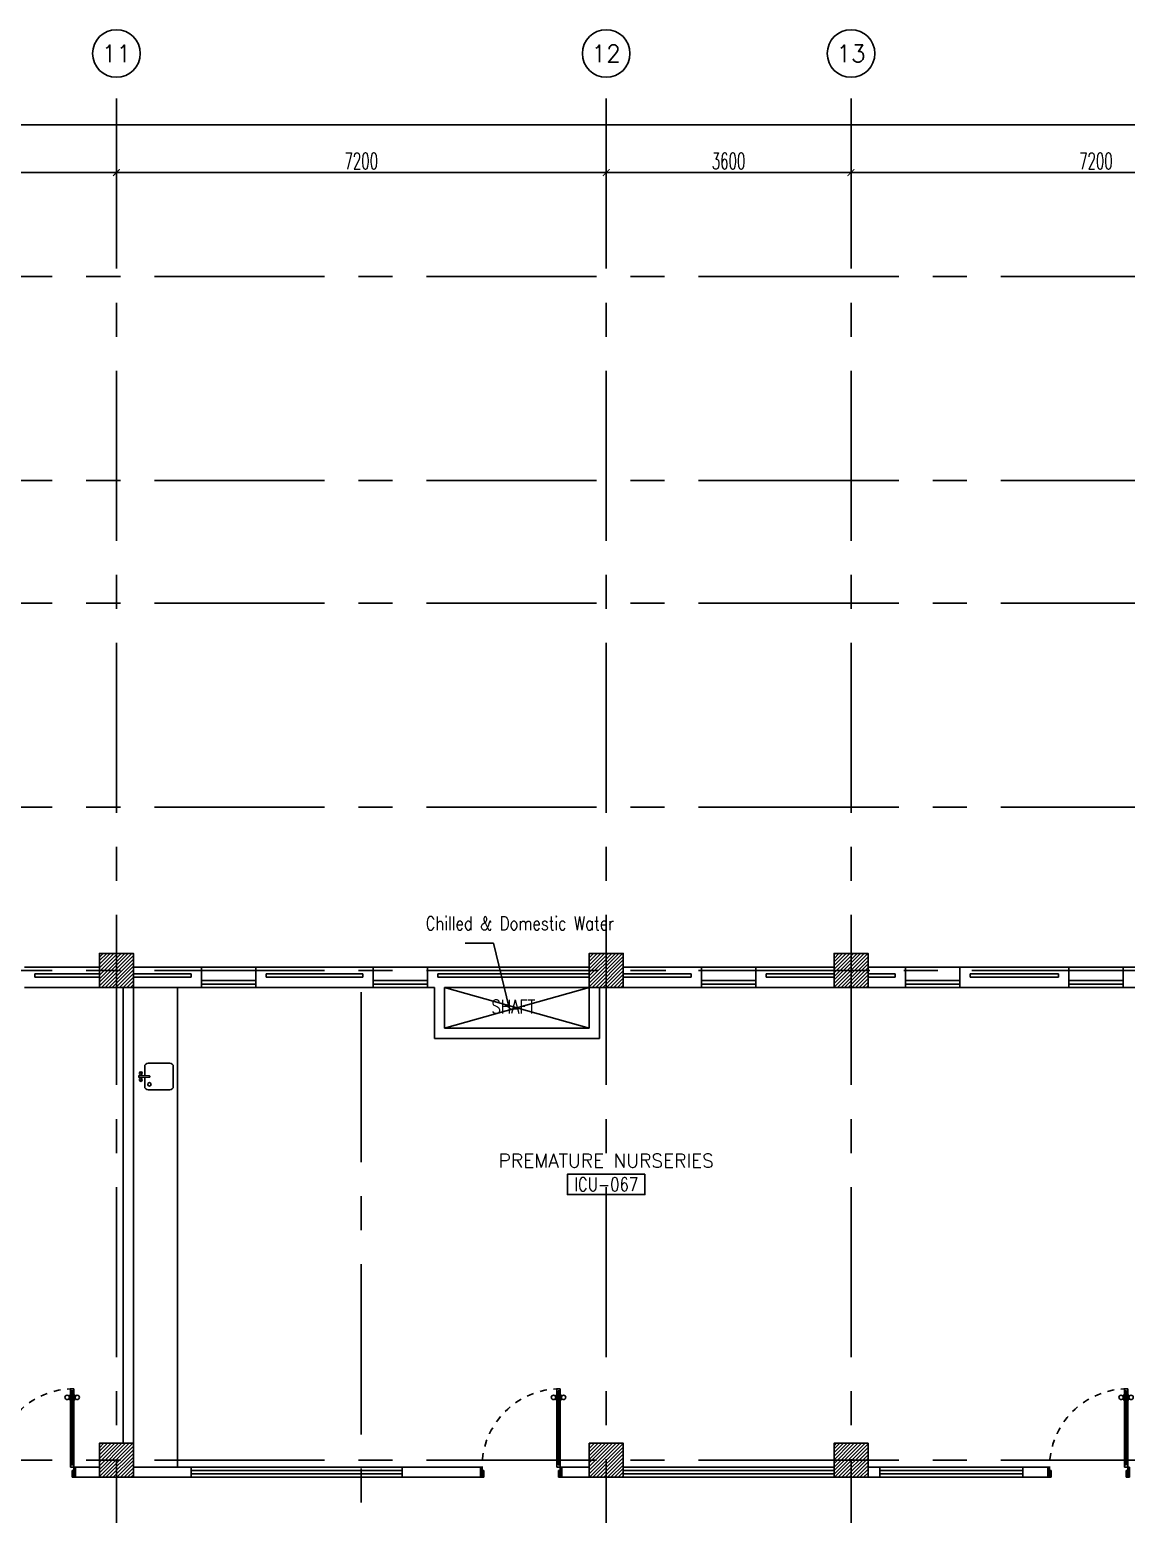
# Model space of a CAD drawing. Extents: x -0.4 to 93.5, y -1.1 to 78.4.
# Drawn here: x 14.52 to 30.64, y 56.57 to 78.4 of the extents above; entities that cross this region are included whole.
import ezdxf
from ezdxf.enums import TextEntityAlignment as Align

# ---------------------------------------------------------------- set-up
doc = ezdxf.new("R2010")
doc.units = 0
doc.header["$MEASUREMENT"] = 0
doc.header["$PDMODE"] = 34
doc.linetypes.add('CENTERX2', pattern=[4, 2.5, -0.5, 0.5, -0.5])
doc.linetypes.add('HIDDEN', pattern=[0.375, 0.25, -0.125])
doc.layers.get('0').update_dxf_attribs({"color": 11, "linetype": 'CONTINUOUS'})
doc.layers.get('DEFPOINTS').update_dxf_attribs({"color": 11, "linetype": 'CONTINUOUS'})
for name, color, linetype in [('AX-CR', 11, 'CONTINUOUS'), ('AX-DIM', 11, 'CONTINUOUS'), ('AX-TXT', 11, 'CONTINUOUS'), ('AXES', 11, 'CENTERX2'), ('COL', 11, 'CONTINUOUS'), ('DOOR', 11, 'CONTINUOUS'), ('HAT', 11, 'CONTINUOUS'), ('INSUL', 11, 'CONTINUOUS'), ('NON-MEDICAL', 11, 'CONTINUOUS'), ('RM-BOX', 11, 'CONTINUOUS'), ('RM-NAME', 11, 'CONTINUOUS'), ('RM-NO', 11, 'CONTINUOUS'), ('SHAFT', 11, 'CONTINUOUS'), ('SHAFTS', 11, 'CONTINUOUS'), ('TEXT', 11, 'CONTINUOUS'), ('WALL', 11, 'CONTINUOUS'), ('WIN', 11, 'CONTINUOUS')]:
    doc.layers.add(name, color=color, linetype=linetype)
doc.styles.add('ROMANS', font='ROMANS.shx', dxfattribs={"width": 0.6})
doc.dimstyles.new('STANDARD in', dxfattribs={"dimtxt": 0.24, "dimasz": 0.1, "dimexe": 0.07, "dimexo": 0.05, "dimgap": 0.05, "dimtad": 1, "dimdec": 0, "dimlfac": 1000, "dimzin": 0, "dimdsep": 46, "dimtxsty": 'ROMANS', "dimblk": 'ARCHTICK', "dimcen": 0.05, "dimdle": 0.05, "dimclrd": 7, "dimclre": 7, "dimclrt": 2, "dimadec": 0, "dimazin": 0, "dimtfac": 1, "dimtdec": 0, "dimtmove": 2, "dimatfit": 3, "dimldrblk": 'ARCHTICK', "dimfxl": 0, "dimtolj": 1, "dimtzin": 0, "dimarcsym": 0})

# ---------------------------------------------------------------- blocks, each defined once
blk = doc.blocks.new('*X15')
at = {"color": 0}
for p, q in [((84179, 169934), (84635, 170390)), ((84179, 169987), (84582, 170390)), ((84179, 170040), (84529, 170390)), ((84179, 170093), (84476, 170390)), ((84179, 170146), (84423, 170390)), ((84179, 170199), (84370, 170390)), ((84179, 170252), (84317, 170390)), ((84179, 170305), (84264, 170390)), ((84179, 170358), (84211, 170390)), ((84188, 169890), (84679, 170381)), ((84241, 169890), (84679, 170328)), ((84294, 169890), (84679, 170274)), ((84347, 169890), (84679, 170221)), ((84401, 169890), (84679, 170168)), ((84454, 169890), (84679, 170115)), ((84507, 169890), (84679, 170062)), ((84560, 169890), (84679, 170009)), ((84613, 169890), (84679, 169956)), ((84666, 169890), (84679, 169903))]:
    blk.add_line(p, q, dxfattribs=at)
blk = doc.blocks.new('*X14')
at = {"color": 0}
for p, q in [((80579, 169940), (81029, 170390)), ((80579, 169993), (80976, 170390)), ((80579, 170046), (80923, 170390)), ((80579, 170099), (80870, 170390)), ((80579, 170152), (80817, 170390)), ((80579, 170205), (80764, 170390)), ((80579, 170258), (80711, 170390)), ((80579, 170311), (80658, 170390)), ((80579, 170364), (80605, 170390)), ((80582, 169890), (81079, 170387)), ((80635, 169890), (81079, 170334)), ((80688, 169890), (81079, 170281)), ((80741, 169890), (81079, 170228)), ((80794, 169890), (81079, 170175)), ((80847, 169890), (81079, 170122)), ((80900, 169890), (81079, 170069)), ((80953, 169890), (81079, 170016)), ((81006, 169890), (81079, 169963)), ((81059, 169890), (81079, 169910))]:
    blk.add_line(p, q, dxfattribs=at)
blk = doc.blocks.new('*X13')
at = {"color": 0}
for p, q in [((80579, 177099), (81070, 177590)), ((80579, 177152), (81017, 177590)), ((80579, 177205), (80964, 177590)), ((80579, 177258), (80911, 177590)), ((80579, 177311), (80858, 177590)), ((80579, 177364), (80804, 177590)), ((80579, 177417), (80751, 177590)), ((80579, 177471), (80698, 177590)), ((80579, 177524), (80645, 177590)), ((80579, 177577), (80592, 177590)), ((80623, 177090), (81079, 177546)), ((80676, 177090), (81079, 177493)), ((80729, 177090), (81079, 177440)), ((80782, 177090), (81079, 177387)), ((80835, 177090), (81079, 177334)), ((80888, 177090), (81079, 177281)), ((80941, 177090), (81079, 177228)), ((80994, 177090), (81079, 177175)), ((81047, 177090), (81079, 177122))]:
    blk.add_line(p, q, dxfattribs=at)
blk = doc.blocks.new('*X12')
at = {"color": 0}
for p, q in [((84179, 177093), (84676, 177590)), ((84179, 177146), (84623, 177590)), ((84179, 177199), (84570, 177590)), ((84179, 177252), (84517, 177590)), ((84179, 177305), (84464, 177590)), ((84179, 177358), (84411, 177590)), ((84179, 177411), (84358, 177590)), ((84179, 177464), (84305, 177590)), ((84179, 177517), (84252, 177590)), ((84179, 177570), (84199, 177590)), ((84229, 177090), (84679, 177540)), ((84282, 177090), (84679, 177487)), ((84335, 177090), (84679, 177434)), ((84388, 177090), (84679, 177381)), ((84441, 177090), (84679, 177328)), ((84494, 177090), (84679, 177275)), ((84547, 177090), (84679, 177222)), ((84600, 177090), (84679, 177169)), ((84653, 177090), (84679, 177116))]:
    blk.add_line(p, q, dxfattribs=at)
blk = doc.blocks.new('AXU')
at = {"layer": 'AX-CR'}
blk.add_circle((0, 350), 350, dxfattribs=at)
at = {"layer": 'AX-TXT', "style": 'ROMANS'}
blk.add_attdef('AX', text='', height=250, dxfattribs=at).set_placement((0, 350), align=Align.MIDDLE)
blk = doc.blocks.new('_ARCHTICK')
at = {"color": 0, "linetype": 'ByBlock', "const_width": 0.15}
blk.add_lwpolyline([(-0.5, -0.5), (0.5, 0.5)], dxfattribs=at)
blk = doc.blocks.new('*D167')
at = {"layer": 'AX-DIM', "color": 7, "lineweight": -2, "ltscale": 0.3}
for p, q in [((22.942, 76.298), (26.642, 76.298)), ((22.992, 75.948), (22.992, 76.368)), ((26.592, 75.948), (26.592, 76.368))]:
    blk.add_line(p, q, dxfattribs=at)
at = {"layer": 'DEFPOINTS', "color": 0, "ltscale": 0.3}
for p in [(26.592, 76.298), (22.992, 75.898), (26.592, 75.898)]:
    blk.add_point(p, dxfattribs=at)
at = {"layer": 'AX-DIM', "color": 7, "lineweight": -2, "ltscale": 0.3, "xscale": 0.1, "yscale": 0.1, "zscale": 0.1, "rotation": 180}
blk.add_blockref('_ARCHTICK', (22.992, 76.298), dxfattribs=at)
at = {"layer": 'AX-DIM', "color": 7, "lineweight": -2, "ltscale": 0.3, "xscale": 0.1, "yscale": 0.1, "zscale": 0.1}
blk.add_blockref('_ARCHTICK', (26.592, 76.298), dxfattribs=at)
at = {"layer": 'AX-DIM', "color": 2, "ltscale": 0.3, "insert": (24.792, 76.468), "char_height": 0.24, "attachment_point": 5, "style": 'ROMANS'}
blk.add_mtext('\\A1;3600', dxfattribs=at)
blk = doc.blocks.new('COL50')
at = {"layer": 'COL'}
blk.add_lwpolyline([(-250, 250), (-250, -250), (250, -250), (250, 250)], close=True, dxfattribs=at)
blk = doc.blocks.new('*D166')
at = {"layer": 'AX-DIM', "color": 7, "lineweight": -2, "ltscale": 0.3}
for p, q in [((26.542, 76.298), (33.842, 76.298)), ((26.592, 76.348), (26.592, 76.368)), ((33.792, 76.348), (33.792, 76.368))]:
    blk.add_line(p, q, dxfattribs=at)
at = {"layer": 'DEFPOINTS', "color": 0, "ltscale": 0.3}
for p in [(26.592, 76.298), (33.792, 76.298), (33.792, 76.298)]:
    blk.add_point(p, dxfattribs=at)
at = {"layer": 'AX-DIM', "color": 7, "lineweight": -2, "ltscale": 0.3, "xscale": 0.1, "yscale": 0.1, "zscale": 0.1, "rotation": 180}
blk.add_blockref('_ARCHTICK', (26.592, 76.298), dxfattribs=at)
at = {"layer": 'AX-DIM', "color": 7, "lineweight": -2, "ltscale": 0.3, "xscale": 0.1, "yscale": 0.1, "zscale": 0.1}
blk.add_blockref('_ARCHTICK', (33.792, 76.298), dxfattribs=at)
at = {"layer": 'AX-DIM', "color": 2, "ltscale": 0.3, "insert": (30.192, 76.468), "char_height": 0.24, "attachment_point": 5, "style": 'ROMANS'}
blk.add_mtext('\\A1;7200', dxfattribs=at)
blk = doc.blocks.new('*D106')
at = {"layer": 'AX-DIM', "color": 7, "lineweight": -2, "ltscale": 0.3}
for p, q in [((8.572, 72.392), (8.572, 77.068)), ((83.282, 64.87), (83.282, 77.068)), ((8.522, 76.998), (83.332, 76.998))]:
    blk.add_line(p, q, dxfattribs=at)
at = {"layer": 'DEFPOINTS', "color": 0, "ltscale": 0.3}
for p in [(83.282, 76.998), (8.572, 72.342), (83.282, 64.82)]:
    blk.add_point(p, dxfattribs=at)
at = {"layer": 'AX-DIM', "color": 7, "lineweight": -2, "ltscale": 0.3, "xscale": 0.1, "yscale": 0.1, "zscale": 0.1, "rotation": 180}
blk.add_blockref('_ARCHTICK', (8.572, 76.998), dxfattribs=at)
at = {"layer": 'AX-DIM', "color": 7, "lineweight": -2, "ltscale": 0.3, "xscale": 0.1, "yscale": 0.1, "zscale": 0.1}
blk.add_blockref('_ARCHTICK', (83.282, 76.998), dxfattribs=at)
at = {"layer": 'AX-DIM', "color": 2, "ltscale": 0.3, "insert": (45.927, 77.168), "char_height": 0.24, "attachment_point": 5, "style": 'ROMANS'}
blk.add_mtext('\\A1;74710', dxfattribs=at)
blk = doc.blocks.new('*X76')
at = {"color": 0}
for p, q in [((73379, 169899), (73870, 170390)), ((73379, 169952), (73817, 170390)), ((73379, 170005), (73764, 170390)), ((73379, 170058), (73711, 170390)), ((73379, 170111), (73658, 170390)), ((73379, 170164), (73604, 170390)), ((73379, 170217), (73551, 170390)), ((73379, 170271), (73498, 170390)), ((73379, 170324), (73445, 170390)), ((73379, 170377), (73392, 170390)), ((73423, 169890), (73879, 170346)), ((73476, 169890), (73879, 170293)), ((73529, 169890), (73879, 170240)), ((73582, 169890), (73879, 170187)), ((73635, 169890), (73879, 170134)), ((73688, 169890), (73879, 170081)), ((73741, 169890), (73879, 170028)), ((73794, 169890), (73879, 169975)), ((73847, 169890), (73879, 169922))]:
    blk.add_line(p, q, dxfattribs=at)
blk = doc.blocks.new('*X75')
at = {"color": 0}
for p, q in [((73379, 177112), (73857, 177590)), ((73379, 177165), (73804, 177590)), ((73379, 177218), (73751, 177590)), ((73379, 177271), (73698, 177590)), ((73379, 177324), (73645, 177590)), ((73379, 177377), (73592, 177590)), ((73379, 177430), (73539, 177590)), ((73379, 177483), (73486, 177590)), ((73379, 177536), (73433, 177590)), ((73410, 177090), (73879, 177559)), ((73463, 177090), (73879, 177506)), ((73516, 177090), (73879, 177453)), ((73569, 177090), (73879, 177400)), ((73622, 177090), (73879, 177347)), ((73675, 177090), (73879, 177294)), ((73728, 177090), (73879, 177241)), ((73781, 177090), (73879, 177188)), ((73834, 177090), (73879, 177134))]:
    blk.add_line(p, q, dxfattribs=at)
blk = doc.blocks.new('*D131')
at = {"layer": 'AX-DIM', "color": 7, "lineweight": -2, "ltscale": 0.3}
for p, q in [((8.542, 76.298), (15.842, 76.298)), ((8.592, 75.948), (8.592, 76.368)), ((15.792, 75.948), (15.792, 76.368))]:
    blk.add_line(p, q, dxfattribs=at)
at = {"layer": 'DEFPOINTS', "color": 0, "ltscale": 0.3}
for p in [(15.792, 76.298), (8.592, 75.898), (15.792, 75.898)]:
    blk.add_point(p, dxfattribs=at)
at = {"layer": 'AX-DIM', "color": 7, "lineweight": -2, "ltscale": 0.3, "xscale": 0.1, "yscale": 0.1, "zscale": 0.1, "rotation": 180}
blk.add_blockref('_ARCHTICK', (8.592, 76.298), dxfattribs=at)
at = {"layer": 'AX-DIM', "color": 7, "lineweight": -2, "ltscale": 0.3, "xscale": 0.1, "yscale": 0.1, "zscale": 0.1}
blk.add_blockref('_ARCHTICK', (15.792, 76.298), dxfattribs=at)
at = {"layer": 'AX-DIM', "color": 2, "ltscale": 0.3, "insert": (12.192, 76.468), "char_height": 0.24, "attachment_point": 5, "style": 'ROMANS'}
blk.add_mtext('\\A1;7200', dxfattribs=at)
blk = doc.blocks.new('*D130')
at = {"layer": 'AX-DIM', "color": 7, "lineweight": -2, "ltscale": 0.3}
for p, q in [((15.742, 76.298), (23.042, 76.298)), ((15.792, 75.948), (15.792, 76.368)), ((22.992, 75.948), (22.992, 76.368))]:
    blk.add_line(p, q, dxfattribs=at)
at = {"layer": 'DEFPOINTS', "color": 0, "ltscale": 0.3}
for p in [(22.992, 76.298), (15.792, 75.898), (22.992, 75.898)]:
    blk.add_point(p, dxfattribs=at)
at = {"layer": 'AX-DIM', "color": 7, "lineweight": -2, "ltscale": 0.3, "xscale": 0.1, "yscale": 0.1, "zscale": 0.1, "rotation": 180}
blk.add_blockref('_ARCHTICK', (15.792, 76.298), dxfattribs=at)
at = {"layer": 'AX-DIM', "color": 7, "lineweight": -2, "ltscale": 0.3, "xscale": 0.1, "yscale": 0.1, "zscale": 0.1}
blk.add_blockref('_ARCHTICK', (22.992, 76.298), dxfattribs=at)
at = {"layer": 'AX-DIM', "color": 2, "ltscale": 0.3, "insert": (19.392, 76.468), "char_height": 0.24, "attachment_point": 5, "style": 'ROMANS'}
blk.add_mtext('\\A1;7200', dxfattribs=at)
blk = doc.blocks.new('*D129')
at = {"layer": 'AX-DIM', "color": 7, "lineweight": -2, "ltscale": 0.3}
for p, q in [((22.942, 76.298), (26.642, 76.298)), ((22.992, 75.948), (22.992, 76.368)), ((26.592, 75.948), (26.592, 76.368))]:
    blk.add_line(p, q, dxfattribs=at)
at = {"layer": 'DEFPOINTS', "color": 0, "ltscale": 0.3}
for p in [(26.592, 76.298), (22.992, 75.898), (26.592, 75.898)]:
    blk.add_point(p, dxfattribs=at)
at = {"layer": 'AX-DIM', "color": 7, "lineweight": -2, "ltscale": 0.3, "xscale": 0.1, "yscale": 0.1, "zscale": 0.1, "rotation": 180}
blk.add_blockref('_ARCHTICK', (22.992, 76.298), dxfattribs=at)
at = {"layer": 'AX-DIM', "color": 7, "lineweight": -2, "ltscale": 0.3, "xscale": 0.1, "yscale": 0.1, "zscale": 0.1}
blk.add_blockref('_ARCHTICK', (26.592, 76.298), dxfattribs=at)
at = {"layer": 'AX-DIM', "color": 2, "ltscale": 0.3, "insert": (24.792, 76.468), "char_height": 0.24, "attachment_point": 5, "style": 'ROMANS'}
blk.add_mtext('\\A1;3600', dxfattribs=at)
blk = doc.blocks.new('RM1')
at = {"layer": 'RM-BOX'}
blk.add_lwpolyline([(570, -200), (-570, -200), (-570, -500), (570, -500)], close=True, dxfattribs=at)
at = {"layer": 'RM-NAME', "style": 'ROMANS'}
for tag, p in [('ROOMNAME1', (0, 324)), ('ROOMNAME2', (0, 0))]:
    blk.add_attdef(tag, text='', height=200, dxfattribs=at).set_placement(p, align=Align.MIDDLE)
at = {"layer": 'RM-NO', "style": 'ROMANS', "width": 0.8}
blk.add_attdef('ROOMNO', text='', height=200, dxfattribs=at).set_placement((0, -350), align=Align.MIDDLE)
blk = doc.blocks.new('DOOR100')
at = {"layer": 'DOOR', "color": 0, "linetype": 'ByBlock'}
for p, q in [((-82, 1205), (-91, 1205)), ((-91, 1205), (-91, 1140)), ((-82, 1140), (-91, 1140)), ((-75, 1218), (-82, 1218)), ((-82, 1128), (-82, 1218)), ((-82, 1205), (-82, 1140)), ((-75, 1128), (-82, 1128)), ((-25, 1300), (-75, 1300)), ((-75, 1300), (-25, 1300)), ((-75, 1250), (-75, 1300)), ((-58, 1250), (-75, 1250)), ((-42, 1270), (-58, 1270)), ((-58, 1250), (-58, 1270)), ((-42, 1250), (-42, 1270)), ((-25, 1250), (-42, 1250)), ((-25, 1250), (-25, 1300)), ((-25, 1218), (-18, 1218)), ((-25, 1128), (-18, 1128)), ((-18, 1128), (-18, 1218)), ((-18, 1205), (-9, 1205)), ((-18, 1205), (-18, 1140)), ((-18, 1140), (-9, 1140)), ((-9, 1205), (-9, 1140)), ((-1200, 0), (-1200, 150)), ((-1200, 150), (-1175, 150)), ((-1200, 150), (-1200, 0)), ((-1150, 0), (-1200, 0)), ((-1175, 150), (-1175, 100)), ((-1175, 100), (-1150, 100)), ((-1150, 100), (-1150, 0)), ((-75, 200), (-58, 200)), ((-75, 150), (-75, 200)), ((-75, 150), (-25, 150)), ((-58, 200), (-58, 180)), ((-58, 180), (-42, 180)), ((-50, 100), (-50, 0)), ((-25, 100), (-50, 100)), ((-50, 0), (0, 0)), ((-42, 200), (-25, 200)), ((-42, 180), (-42, 200)), ((-25, 200), (-25, 150)), ((0, 150), (-25, 150)), ((-25, 150), (-25, 100)), ((0, 150), (0, 0))]:
    blk.add_line(p, q, dxfattribs=at)
at = {"layer": 'DOOR', "linetype": 'ByBlock'}
for p, q in [((-75, 1250), (-75, 200)), ((-58, 200), (-58, 1250)), ((-42, 200), (-42, 1250)), ((-25, 200), (-25, 1250)), ((0, 0), (0, 150))]:
    blk.add_line(p, q, dxfattribs=at)
at = {"layer": 'DOOR', "color": 9, "linetype": 'ByBlock'}
for p, q in [((-1150, 0), (-1200, 114)), ((-1150, 0), (-1200, 40)), ((-1150, 0), (-1163, 100)), ((-50, 0), (0, 114)), ((-50, 0), (-37, 100)), ((-50, 0), (0, 40))]:
    blk.add_line(p, q, dxfattribs=at)
at = {"layer": 'DOOR', "color": 0, "linetype": 'ByBlock'}
for centre in [(-124, 1173), (24, 1173)]:
    blk.add_circle(centre, 32.4, dxfattribs=at)
at = {"layer": 'DOOR', "linetype": 'HIDDEN', "ltscale": 0.5}
blk.add_arc((-25, 150), 1150, 90, 180.0001, dxfattribs=at)
at = {"layer": 'DOOR', "color": 9, "linetype": 'ByBlock'}
for centre, radius, start, end in [((-1150, 0), 154, 103.7142, 108.8947), ((-1150, 0), 134, 100.72, 111.8402), ((-1150, 0), 94.4, 90, 121.9818), ((-1150, 0), 74.4, 90, 132.2236), ((-1150, 0), 54.4, 90, 156.7926), ((-1150, 0), 34.4, 90, 180), ((-1150, 0), 14.4, 90, 180), ((-50, 0), 94.4, 58.0182, 90), ((-50, 0), 74.4, 47.7764, 90), ((-50, 0), 54.4, 23.2074, 90), ((-50, 0), 34.4, 0, 90), ((-50, 0), 14.4, 0, 90), ((-50, 0), 134, 68.1598, 79.28), ((-50, 0), 114, 64.0838, 77.3774), ((-50, 0), 154, 71.1053, 76.2858)]:
    blk.add_arc(centre, radius, start, end, dxfattribs=at)

msp = doc.modelspace()

# ---------------------------------------------------------------- linework, layer by layer
at = {"layer": 'AX-DIM'}
for p, q in [((23.0324, 76.2984), (22.1924, 76.2984)), ((26.5124, 76.2984), (27.4939, 76.2984))]:
    msp.add_line(p, q, dxfattribs=at)
at = {"layer": 'AXES'}
for p, q in [((15.7924, -1.1143), (15.7924, 77.6984)), ((22.9924, -1.1143), (22.9924, 77.6984)), ((22.9924, -1.1143), (22.9924, 77.6984)), ((26.5924, -1.1143), (26.5924, 77.6984)), ((26.5924, -1.1143), (26.5924, 77.6984)), ((0.35, 74.77), (24.7924, 74.77)), ((24.7924, 74.77), (40.9924, 74.77)), ((0.35, 71.77), (24.7924, 71.77)), ((24.7924, 71.77), (40.9924, 71.77)), ((0.35, 69.97), (24.7924, 69.97)), ((24.7924, 69.97), (40.9924, 69.97)), ((0.35, 66.97), (24.7924, 66.97)), ((24.7924, 66.97), (40.9924, 66.97)), ((0.35, 64.57), (24.7924, 64.57)), ((19.3924, 5.75), (19.3924, 64.57)), ((20.3674, 64.57), (92.8324, 64.57)), ((0.35, 57.37), (24.7924, 57.37)), ((24.7924, 57.37), (41.0124, 57.37))]:
    msp.add_line(p, q, dxfattribs=at)
at = {"layer": 'COL'}
for points in [[(15.5424, 64.32), (15.5424, 64.82), (16.0424, 64.82), (16.0424, 64.32)], [(22.7424, 64.32), (22.7424, 64.82), (23.2424, 64.82), (23.2424, 64.32)], [(22.7424, 64.32), (22.7424, 64.82), (23.2424, 64.82), (23.2424, 64.32)], [(26.3424, 64.32), (26.3424, 64.82), (26.8424, 64.82), (26.8424, 64.32)]]:
    msp.add_lwpolyline(points, close=True, dxfattribs=at)
at = {"layer": 'INSUL'}
for p, q in [((14.5924, 64.52), (15.5424, 64.52)), ((14.5924, 64.52), (14.5924, 64.47)), ((14.5924, 64.47), (15.5424, 64.47)), ((16.0424, 64.52), (16.8924, 64.52)), ((16.0424, 64.47), (16.8924, 64.47)), ((16.8924, 64.52), (16.8924, 64.47)), ((19.4174, 64.52), (17.9924, 64.52)), ((17.9924, 64.52), (17.9924, 64.47)), ((19.4174, 64.47), (17.9924, 64.47)), ((19.4174, 64.52), (19.4174, 64.47)), ((20.5174, 64.52), (22.7424, 64.52)), ((20.5174, 64.52), (20.5174, 64.47)), ((20.5174, 64.52), (22.7424, 64.52)), ((20.5174, 64.52), (20.5174, 64.47)), ((20.5174, 64.47), (22.7424, 64.47)), ((20.5174, 64.47), (22.7424, 64.47)), ((23.2424, 64.52), (24.2424, 64.52)), ((23.2424, 64.47), (24.2424, 64.47)), ((24.2424, 64.52), (24.2424, 64.47)), ((24.2424, 64.52), (24.2424, 64.47)), ((25.3424, 64.52), (25.3424, 64.47)), ((25.3424, 64.52), (26.3424, 64.52)), ((25.3424, 64.52), (25.3424, 64.47)), ((25.3424, 64.52), (26.3424, 64.52)), ((25.3424, 64.47), (26.3424, 64.47)), ((25.3424, 64.47), (26.3424, 64.47)), ((25.9924, 64.52), (26.3424, 64.52)), ((25.9924, 64.52), (26.3424, 64.52)), ((25.9924, 64.47), (26.3424, 64.47)), ((25.9924, 64.47), (26.3424, 64.47)), ((27.2424, 64.52), (26.8424, 64.52)), ((27.2424, 64.47), (26.8424, 64.47)), ((27.2424, 64.52), (27.2424, 64.47)), ((27.2424, 64.52), (27.2424, 64.47)), ((28.3424, 64.52), (28.3424, 64.47)), ((29.6424, 64.52), (28.3424, 64.52)), ((29.6424, 64.47), (28.3424, 64.47)), ((29.6424, 64.52), (29.6424, 64.47))]:
    msp.add_line(p, q, dxfattribs=at)
at = {"layer": 'NON-MEDICAL'}
for p, q in [((16.6924, 57.27), (16.6924, 64.32)), ((16.2082, 63.0198), (16.2082, 63.1563)), ((16.2581, 63.2062), (16.5791, 63.2062)), ((16.629, 63.1563), (16.629, 62.8634)), ((16.12, 63.0259), (16.2752, 63.0198)), ((16.12, 62.9938), (16.12, 63.0259)), ((16.12, 62.9938), (16.2752, 62.9999)), ((16.2082, 62.8634), (16.2082, 62.9999)), ((16.5791, 62.8135), (16.2581, 62.8135))]:
    msp.add_line(p, q, dxfattribs=at)
for centre, radius in [((16.1511, 63.0596), 0.0217), ((16.1511, 63.0596), 0.014), ((16.1511, 62.9601), 0.0217), ((16.1511, 62.9601), 0.014), ((16.2776, 62.8954), 0.0255)]:
    msp.add_circle(centre, radius, dxfattribs=at)
for centre, radius, start, end in [((16.2581, 63.1563), 0.0499, 90, 180), ((16.5791, 63.1563), 0.0499, 0, 90), ((16.2581, 62.8634), 0.0499, 180, 270), ((16.2752, 63.0098), 0.00997, 270, 90), ((16.5791, 62.8634), 0.0499, 270, 0)]:
    msp.add_arc(centre, radius, start, end, dxfattribs=at)
at = {"layer": 'TEXT', "color": 251, "linetype": 'ByBlock'}
for p, q in [((22.7424, 63.72), (20.6174, 64.32)), ((20.6174, 63.72), (22.7424, 64.32))]:
    msp.add_line(p, q, dxfattribs=at)
at = {"layer": 'WALL'}
for p, q in [((15.5424, 64.62), (14.4424, 64.62)), ((16.0424, 64.62), (17.0424, 64.62)), ((17.0424, 64.62), (17.0424, 64.32)), ((19.5674, 64.62), (17.8424, 64.62)), ((17.8424, 64.62), (17.8424, 64.32)), ((19.5674, 64.62), (19.5674, 64.32)), ((22.7424, 64.62), (20.3674, 64.62)), ((20.3674, 64.62), (20.3674, 64.32)), ((22.7424, 64.62), (20.3674, 64.62)), ((23.2424, 64.62), (24.3924, 64.62)), ((24.3924, 64.62), (24.3924, 64.32)), ((25.1924, 64.62), (26.3424, 64.62)), ((25.1924, 64.62), (25.1924, 64.32)), ((27.1924, 64.62), (26.8424, 64.62)), ((27.3924, 64.62), (26.8424, 64.62)), ((27.1924, 64.62), (26.8424, 64.62)), ((27.3924, 64.62), (27.3924, 64.32)), ((28.1924, 64.62), (28.1924, 64.32)), ((29.7924, 64.62), (28.1924, 64.62)), ((29.7924, 64.62), (29.7924, 64.32)), ((30.5924, 64.62), (33.5424, 64.62)), ((30.5924, 64.62), (30.5924, 64.32)), ((15.5424, 64.32), (14.4424, 64.32)), ((15.8924, 57.62), (15.8924, 64.32)), ((16.0424, 57.62), (16.0424, 64.32)), ((16.0424, 64.32), (17.0424, 64.32)), ((19.5674, 64.32), (17.8424, 64.32)), ((20.4674, 64.32), (20.3674, 64.32)), ((20.4674, 64.32), (20.3674, 64.32)), ((20.4674, 64.32), (20.4674, 63.57)), ((22.7424, 64.32), (20.6174, 64.32)), ((22.7424, 64.32), (20.6174, 64.32)), ((20.6174, 64.32), (20.6174, 63.72)), ((22.7424, 64.32), (22.7424, 63.72)), ((22.8924, 64.32), (22.8924, 63.57)), ((23.2424, 64.32), (24.3924, 64.32)), ((25.1924, 64.32), (27.3924, 64.32)), ((25.9924, 64.32), (26.3424, 64.32)), ((29.7924, 64.32), (28.1924, 64.32)), ((30.5924, 64.32), (31.1674, 64.32)), ((22.8924, 63.57), (20.4674, 63.57)), ((22.7424, 63.72), (20.6174, 63.72)), ((15.5424, 57.27), (15.1924, 57.27)), ((15.5424, 57.12), (15.1924, 57.12))]:
    msp.add_line(p, q, dxfattribs=at)
at = {"layer": 'WALL', "linetype": 'ByBlock'}
for p, q in [((15.1924, 57.12), (15.1924, 57.27)), ((16.8924, 57.27), (16.0424, 57.27)), ((16.8924, 57.12), (16.8924, 57.27)), ((19.9924, 57.27), (21.1424, 57.27)), ((19.9924, 57.27), (19.9924, 57.12)), ((21.1424, 57.27), (21.1424, 57.12)), ((22.3424, 57.27), (22.3424, 57.12)), ((22.3424, 57.27), (22.7424, 57.27)), ((22.3424, 57.27), (22.3424, 57.12)), ((23.2424, 57.12), (23.2424, 57.27)), ((26.3424, 57.12), (26.3424, 57.27)), ((26.8424, 57.27), (27.0176, 57.27)), ((27.0176, 57.12), (27.0176, 57.27)), ((29.1176, 57.27), (29.4856, 57.27)), ((29.1176, 57.12), (29.1176, 57.27)), ((29.4856, 57.27), (29.4856, 57.12)), ((16.0424, 57.12), (16.8924, 57.12)), ((19.9924, 57.12), (21.1424, 57.12)), ((22.3424, 57.12), (22.7424, 57.12)), ((26.8424, 57.12), (27.0176, 57.12)), ((29.1176, 57.12), (29.4856, 57.12))]:
    msp.add_line(p, q, dxfattribs=at)
at = {"layer": 'WALL', "linetype": 'ByBlock', "ltscale": 0.3}
for points in [[(15.5424, 64.82), (16.0424, 64.82), (16.0424, 64.32), (15.5424, 64.32)], [(23.2424, 64.82), (22.7424, 64.82), (22.7424, 64.32), (23.2424, 64.32)], [(26.8424, 64.82), (26.3424, 64.82), (26.3424, 64.32), (26.8424, 64.32)], [(16.0424, 57.62), (15.5424, 57.62), (15.5424, 57.12), (16.0424, 57.12)], [(23.2424, 57.62), (22.7424, 57.62), (22.7424, 57.12), (23.2424, 57.12)], [(26.8424, 57.12), (26.3424, 57.12), (26.3424, 57.62), (26.8424, 57.62)]]:
    msp.add_lwpolyline(points, close=True, dxfattribs=at)
at = {"layer": 'WIN'}
for p, q in [((17.0424, 64.62), (17.8424, 64.62)), ((19.5674, 64.62), (20.3674, 64.62)), ((24.3924, 64.62), (25.1924, 64.62)), ((28.1924, 64.62), (27.3924, 64.62)), ((27.4939, 64.62), (27.3924, 64.62)), ((30.5924, 64.62), (29.7924, 64.62)), ((17.0424, 64.42), (17.8424, 64.42)), ((19.5674, 64.42), (20.3674, 64.42)), ((24.3924, 64.42), (25.1924, 64.42)), ((28.1924, 64.42), (27.3924, 64.42)), ((30.5924, 64.42), (29.7924, 64.42)), ((17.0424, 64.37), (17.8424, 64.37)), ((17.0424, 64.32), (17.8424, 64.32)), ((19.5674, 64.37), (20.3674, 64.37)), ((19.5674, 64.32), (20.3674, 64.32)), ((24.3924, 64.37), (25.1924, 64.37)), ((24.3924, 64.32), (25.1924, 64.32)), ((28.1924, 64.37), (27.3924, 64.37)), ((28.1924, 64.32), (27.3924, 64.32)), ((30.5924, 64.37), (29.7924, 64.37)), ((30.5924, 64.32), (29.7924, 64.32))]:
    msp.add_line(p, q, dxfattribs=at)
at = {"layer": 'WIN', "linetype": 'ByBlock'}
for p, q in [((19.9924, 57.27), (16.8924, 57.27)), ((19.9924, 57.22), (16.8924, 57.22)), ((23.2424, 57.27), (26.3424, 57.27)), ((23.2424, 57.22), (26.3424, 57.22)), ((27.0176, 57.27), (29.1176, 57.27)), ((27.0176, 57.22), (29.1176, 57.22)), ((16.8924, 57.17), (19.9924, 57.17)), ((16.8924, 57.12), (19.9924, 57.12)), ((23.2424, 57.17), (26.3424, 57.17)), ((23.2424, 57.12), (26.3424, 57.12)), ((27.0176, 57.17), (29.1176, 57.17)), ((27.0176, 57.12), (29.1176, 57.12))]:
    msp.add_line(p, q, dxfattribs=at)

# ---------------------------------------------------------------- block references
at = {"layer": 'AXES', "xscale": 0.001, "yscale": 0.001, "zscale": 0.001}
for p, values in [((15.7924, 77.6984), {'AX': '11'}), ((22.9924, 77.6984), {'AX': '12'}), ((22.9924, 77.6984), {'AX': '12'}), ((26.5924, 77.6984), {'AX': '13'}), ((26.5924, 77.6984), {'AX': '13'})]:
    msp.add_blockref('AXU', p, dxfattribs=at).add_auto_attribs(values)
at = {"layer": 'COL', "xscale": 0.001, "yscale": 0.001, "zscale": 0.001}
for p in [(15.7924, 57.37), (22.9924, 57.37), (26.5924, 57.37)]:
    msp.add_blockref('COL50', p, dxfattribs=at)
at = {"layer": 'DOOR', "xscale": 0.001, "yscale": 0.001, "zscale": 0.001}
for p in [(15.1924, 57.12), (22.3424, 57.12), (30.6856, 57.12)]:
    msp.add_blockref('DOOR100', p, dxfattribs=at)
at = {"layer": 'HAT', "xscale": 0.001, "yscale": 0.001, "zscale": 0.001}
for name in ['*X75', '*X13', '*X12', '*X76', '*X14', '*X15']:
    msp.add_blockref(name, (-57.8369, -112.7697), dxfattribs=at)
at = {"layer": 'RM-NAME', "xscale": 0.001, "yscale": 0.001, "zscale": 0.001}
msp.add_blockref('RM1', (22.9924, 61.7736), dxfattribs=at).add_auto_attribs({'ROOMNO': 'ICU-067', 'ROOMNAME2': 'PREMATURE NURSERIES'})

# ---------------------------------------------------------------- texts
at = {"layer": 'RM-NAME', "style": 'ROMANS', "width": 0.8}
msp.add_text('SHAFT', height=0.2, dxfattribs=at).set_placement((21.6274, 64.0376), align=Align.MIDDLE)
at = {"layer": 'SHAFTS', "style": 'ROMANS', "width": 0.8}
msp.add_text('Chilled & Domestic Water', height=0.2, dxfattribs=at).set_placement((21.7233, 65.2671), align=Align.MIDDLE)

# ---------------------------------------------------------------- dimensions: what is measured, and where the dimension line sits
at = {"layer": 'AX-DIM'}
for base, p1, p2, picture, middle in [((83.2824, 76.9984), (8.5724, 72.3423), (83.2824, 64.82), '*D106', (45.9274, 77.1684)), ((15.7924, 76.2984), (8.5924, 75.8984), (15.7924, 75.8984), '*D131', (12.1924, 76.4684)), ((22.9924, 76.2984), (15.7924, 75.8984), (22.9924, 75.8984), '*D130', (19.3924, 76.4684)), ((26.5924, 76.2984), (22.9924, 75.8984), (26.5924, 75.8984), '*D167', (24.7924, 76.4684)), ((26.5924, 76.2984), (22.9924, 75.8984), (26.5924, 75.8984), '*D129', (24.7924, 76.4684)), ((33.7924, 76.2984), (26.5924, 76.2984), (33.7924, 76.2984), '*D166', (30.1924, 76.4684))]:
    dim = msp.add_linear_dim(base=base, p1=p1, p2=p2, dimstyle='STANDARD in', dxfattribs=at)
    dim.commit()
    dim.dimension.update_dxf_attribs({"geometry": picture, "text_midpoint": middle})

# ---------------------------------------------------------------- leaders
at = {"layer": 'SHAFT', "color": 6, "linetype": 'ByBlock', "ltscale": 0.3}
msp.add_leader([(21.5674, 64.02), (21.3373, 64.9686), (20.9177, 64.9686)], dimstyle='STANDARD in', dxfattribs=at)

doc.saveas('drawing.dxf')
